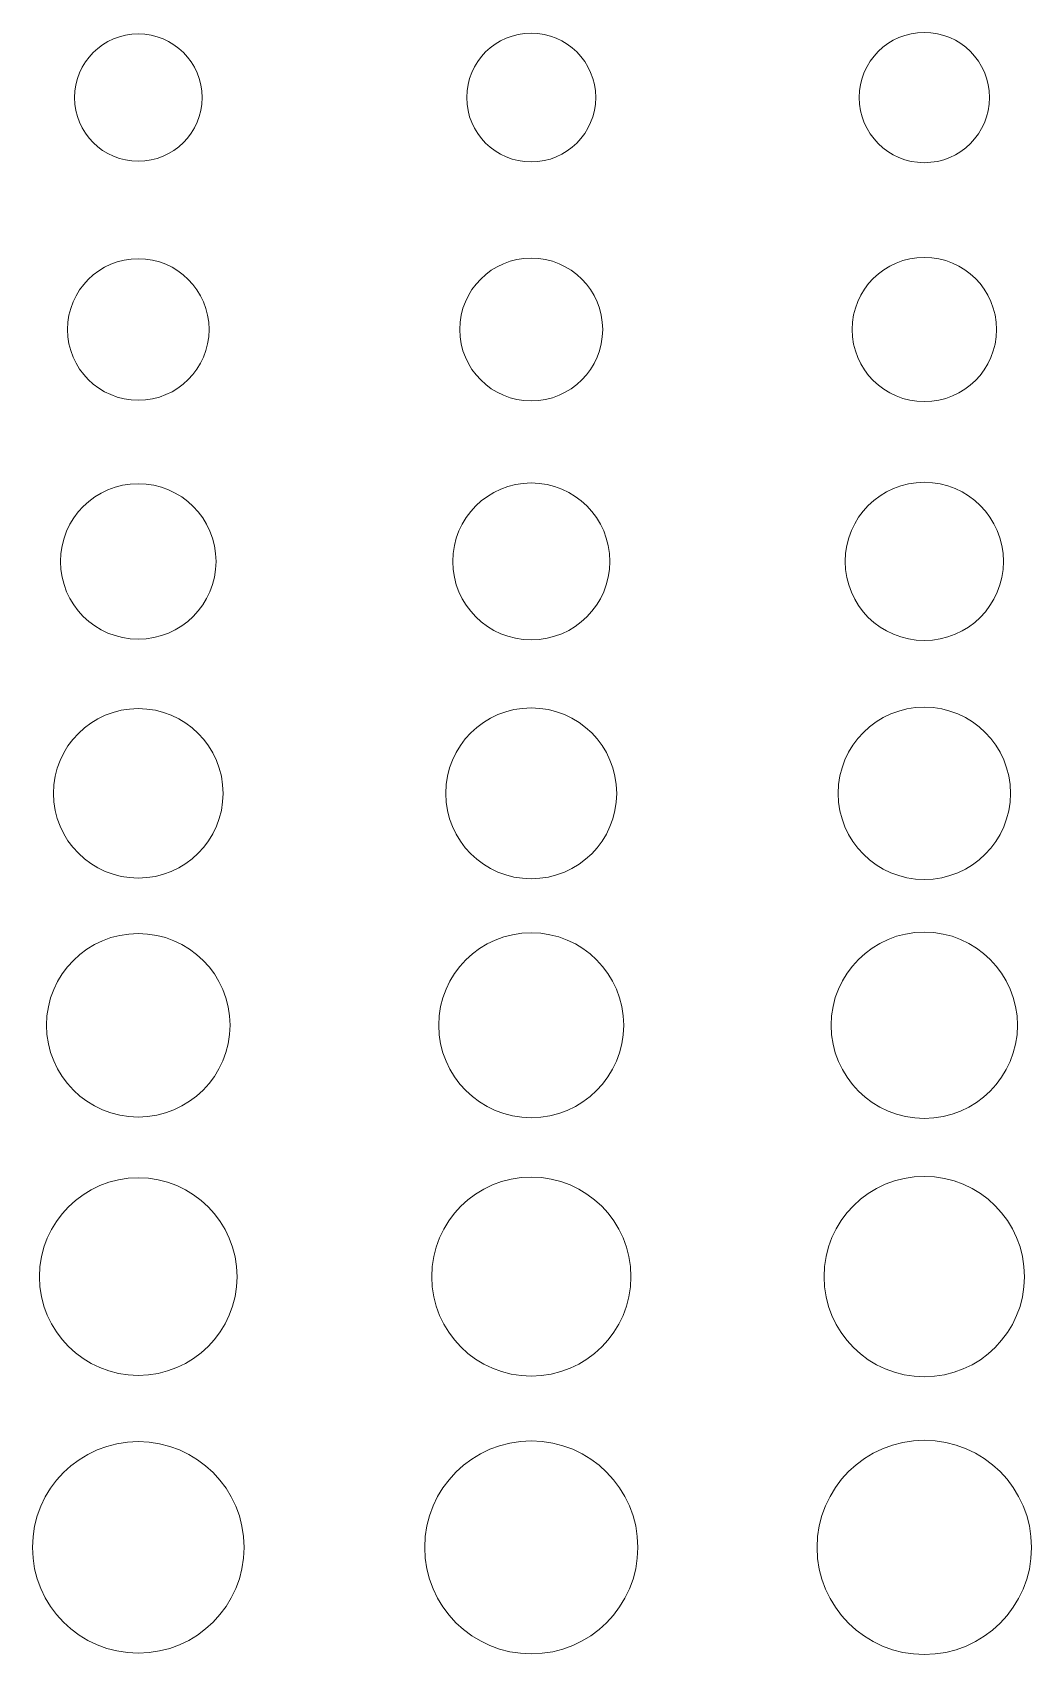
# Model space of a CAD drawing. Header units: inches. Extents: x 1.04 to 10.11, y -6.95 to -1.5.
# Drawn here: x 2.054 to 2.767, y -4.089 to -2.93 of the extents above; entities that cross this region are included whole.
import ezdxf

# ---------------------------------------------------------------- set-up
doc = ezdxf.new("R2010")
doc.units = ezdxf.units.IN
doc.header["$MEASUREMENT"] = 0
doc.layers.add('Layer 1', color=7, linetype='Continuous')

# ---------------------------------------------------------------- blocks, each defined once
blk = doc.blocks.new('block 69')
at = {"layer": 'Layer 1', "color": 7, "lineweight": 5, "true_color": 0xffffff}
for points in [[(2.13, -2.9313), (2.1551, -2.9313), (2.1755, -2.9517), (2.1755, -2.9768), (2.1755, -3.0019), (2.1551, -3.0223), (2.13, -3.0223), (2.1049, -3.0223), (2.0845, -3.0019), (2.0845, -2.9768), (2.0845, -2.9517), (2.1049, -2.9313), (2.13, -2.9313)], [(2.4104, -2.9308), (2.4358, -2.9308), (2.4564, -2.9514), (2.4564, -2.9768), (2.4564, -3.0022), (2.4358, -3.0228), (2.4104, -3.0228), (2.385, -3.0228), (2.3644, -3.0022), (2.3644, -2.9768), (2.3644, -2.9514), (2.385, -2.9308), (2.4104, -2.9308)], [(2.6909, -2.9303), (2.7166, -2.9303), (2.7374, -2.9511), (2.7374, -2.9768), (2.7374, -3.0025), (2.7166, -3.0233), (2.6909, -3.0233), (2.6652, -3.0233), (2.6444, -3.0025), (2.6444, -2.9768), (2.6444, -2.9511), (2.6652, -2.9303), (2.6909, -2.9303)]]:
    blk.add_open_spline(points, degree=3, knots=[0, 0, 0, 0, 1, 1, 1, 2, 2, 2, 3, 3, 3, 4, 4, 4, 4], dxfattribs=at)
blk = doc.blocks.new('block 73')
at = {"layer": 'Layer 1', "color": 7, "lineweight": 5, "true_color": 0xffffff}
for points in [[(2.13, -3.0919), (2.1579, -3.0919), (2.1805, -3.1145), (2.1805, -3.1424), (2.1805, -3.1703), (2.1579, -3.1929), (2.13, -3.1929), (2.1021, -3.1929), (2.0795, -3.1703), (2.0795, -3.1424), (2.0795, -3.1145), (2.1021, -3.0919), (2.13, -3.0919)], [(2.4104, -3.0914), (2.4386, -3.0914), (2.4614, -3.1143), (2.4614, -3.1424), (2.4614, -3.1706), (2.4386, -3.1934), (2.4104, -3.1934), (2.3823, -3.1934), (2.3594, -3.1706), (2.3594, -3.1424), (2.3594, -3.1143), (2.3823, -3.0914), (2.4104, -3.0914)], [(2.6909, -3.0909), (2.7194, -3.0909), (2.7424, -3.114), (2.7424, -3.1424), (2.7424, -3.1709), (2.7194, -3.1939), (2.6909, -3.1939), (2.6625, -3.1939), (2.6394, -3.1709), (2.6394, -3.1424), (2.6394, -3.114), (2.6625, -3.0909), (2.6909, -3.0909)]]:
    blk.add_open_spline(points, degree=3, knots=[0, 0, 0, 0, 1, 1, 1, 2, 2, 2, 3, 3, 3, 4, 4, 4, 4], dxfattribs=at)
blk = doc.blocks.new('block 77')
at = {"layer": 'Layer 1', "color": 7, "lineweight": 5, "true_color": 0xffffff}
for points in [[(2.13, -3.2525), (2.1606, -3.2525), (2.1855, -3.2773), (2.1855, -3.308), (2.1855, -3.3387), (2.1606, -3.3635), (2.13, -3.3635), (2.0993, -3.3635), (2.0745, -3.3387), (2.0745, -3.308), (2.0745, -3.2773), (2.0993, -3.2525), (2.13, -3.2525)], [(2.4104, -3.252), (2.4414, -3.252), (2.4665, -3.2771), (2.4665, -3.308), (2.4665, -3.3389), (2.4414, -3.364), (2.4104, -3.364), (2.3795, -3.364), (2.3544, -3.3389), (2.3544, -3.308), (2.3544, -3.2771), (2.3795, -3.252), (2.4104, -3.252)], [(2.6909, -3.2515), (2.7221, -3.2515), (2.7474, -3.2768), (2.7474, -3.308), (2.7474, -3.3392), (2.7221, -3.3645), (2.6909, -3.3645), (2.6597, -3.3645), (2.6344, -3.3392), (2.6344, -3.308), (2.6344, -3.2768), (2.6597, -3.2515), (2.6909, -3.2515)]]:
    blk.add_open_spline(points, degree=3, knots=[0, 0, 0, 0, 1, 1, 1, 2, 2, 2, 3, 3, 3, 4, 4, 4, 4], dxfattribs=at)
blk = doc.blocks.new('block 81')
at = {"layer": 'Layer 1', "color": 7, "lineweight": 5, "true_color": 0xffffff}
for points in [[(2.13, -3.4131), (2.1634, -3.4131), (2.1905, -3.4402), (2.1905, -3.4736), (2.1905, -3.507), (2.1634, -3.5341), (2.13, -3.5341), (2.0966, -3.5341), (2.0695, -3.507), (2.0695, -3.4736), (2.0695, -3.4402), (2.0966, -3.4131), (2.13, -3.4131)], [(2.4104, -3.4126), (2.4441, -3.4126), (2.4714, -3.4399), (2.4714, -3.4736), (2.4714, -3.5073), (2.4441, -3.5346), (2.4104, -3.5346), (2.3767, -3.5346), (2.3494, -3.5073), (2.3494, -3.4736), (2.3494, -3.4399), (2.3767, -3.4126), (2.4104, -3.4126)], [(2.6909, -3.4121), (2.7249, -3.4121), (2.7524, -3.4396), (2.7524, -3.4736), (2.7524, -3.5076), (2.7249, -3.5351), (2.6909, -3.5351), (2.657, -3.5351), (2.6294, -3.5076), (2.6294, -3.4736), (2.6294, -3.4396), (2.657, -3.4121), (2.6909, -3.4121)]]:
    blk.add_open_spline(points, degree=3, knots=[0, 0, 0, 0, 1, 1, 1, 2, 2, 2, 3, 3, 3, 4, 4, 4, 4], dxfattribs=at)
blk = doc.blocks.new('block 85')
at = {"layer": 'Layer 1', "color": 7, "lineweight": 5, "true_color": 0xffffff}
for points in [[(2.13, -3.5737), (2.1661, -3.5737), (2.1955, -3.603), (2.1955, -3.6392), (2.1955, -3.6753), (2.1661, -3.7047), (2.13, -3.7047), (2.0938, -3.7047), (2.0645, -3.6753), (2.0645, -3.6392), (2.0645, -3.603), (2.0938, -3.5737), (2.13, -3.5737)], [(2.4104, -3.5732), (2.4469, -3.5732), (2.4764, -3.6027), (2.4764, -3.6392), (2.4764, -3.6756), (2.4469, -3.7052), (2.4104, -3.7052), (2.374, -3.7052), (2.3444, -3.6756), (2.3444, -3.6392), (2.3444, -3.6027), (2.374, -3.5732), (2.4104, -3.5732)], [(2.6909, -3.5727), (2.7277, -3.5727), (2.7574, -3.6025), (2.7574, -3.6392), (2.7574, -3.6759), (2.7277, -3.7057), (2.6909, -3.7057), (2.6542, -3.7057), (2.6244, -3.6759), (2.6244, -3.6392), (2.6244, -3.6025), (2.6542, -3.5727), (2.6909, -3.5727)]]:
    blk.add_open_spline(points, degree=3, knots=[0, 0, 0, 0, 1, 1, 1, 2, 2, 2, 3, 3, 3, 4, 4, 4, 4], dxfattribs=at)
blk = doc.blocks.new('block 89')
at = {"layer": 'Layer 1', "color": 7, "lineweight": 5, "true_color": 0xffffff}
for points in [[(2.13, -3.7481), (2.1689, -3.7481), (2.2005, -3.7797), (2.2005, -3.8187), (2.2005, -3.8576), (2.1689, -3.8892), (2.13, -3.8892), (2.091, -3.8892), (2.0595, -3.8576), (2.0595, -3.8187), (2.0595, -3.7797), (2.091, -3.7481), (2.13, -3.7481)], [(2.4104, -3.7476), (2.4497, -3.7476), (2.4815, -3.7794), (2.4815, -3.8187), (2.4815, -3.8579), (2.4497, -3.8897), (2.4104, -3.8897), (2.3712, -3.8897), (2.3394, -3.8579), (2.3394, -3.8187), (2.3394, -3.7794), (2.3712, -3.7476), (2.4104, -3.7476)], [(2.6909, -3.7471), (2.7304, -3.7471), (2.7624, -3.7792), (2.7624, -3.8187), (2.7624, -3.8581), (2.7304, -3.8902), (2.6909, -3.8902), (2.6514, -3.8902), (2.6194, -3.8581), (2.6194, -3.8187), (2.6194, -3.7792), (2.6514, -3.7471), (2.6909, -3.7471)]]:
    blk.add_open_spline(points, degree=3, knots=[0, 0, 0, 0, 1, 1, 1, 2, 2, 2, 3, 3, 3, 4, 4, 4, 4], dxfattribs=at)
blk = doc.blocks.new('block 93')
at = {"layer": 'Layer 1', "color": 7, "lineweight": 5, "true_color": 0xffffff}
for points in [[(2.13, -3.9365), (2.1717, -3.9365), (2.2055, -3.9703), (2.2055, -4.012), (2.2055, -4.0537), (2.1717, -4.0875), (2.13, -4.0875), (2.0883, -4.0875), (2.0545, -4.0537), (2.0545, -4.012), (2.0545, -3.9703), (2.0883, -3.9365), (2.13, -3.9365)], [(2.4104, -3.936), (2.4524, -3.936), (2.4865, -3.97), (2.4865, -4.012), (2.4865, -4.054), (2.4524, -4.088), (2.4104, -4.088), (2.3685, -4.088), (2.3344, -4.054), (2.3344, -4.012), (2.3344, -3.97), (2.3685, -3.936), (2.4104, -3.936)], [(2.6909, -3.9355), (2.7332, -3.9355), (2.7674, -3.9698), (2.7674, -4.012), (2.7674, -4.0543), (2.7332, -4.0885), (2.6909, -4.0885), (2.6487, -4.0885), (2.6144, -4.0543), (2.6144, -4.012), (2.6144, -3.9698), (2.6487, -3.9355), (2.6909, -3.9355)]]:
    blk.add_open_spline(points, degree=3, knots=[0, 0, 0, 0, 1, 1, 1, 2, 2, 2, 3, 3, 3, 4, 4, 4, 4], dxfattribs=at)

msp = doc.modelspace()

# ---------------------------------------------------------------- block references
at = {"layer": 'Layer 1'}
for name in ['block 69', 'block 73', 'block 77', 'block 81', 'block 85', 'block 89', 'block 93']:
    msp.add_blockref(name, (0, 0), dxfattribs=at)

doc.saveas('drawing.dxf')
